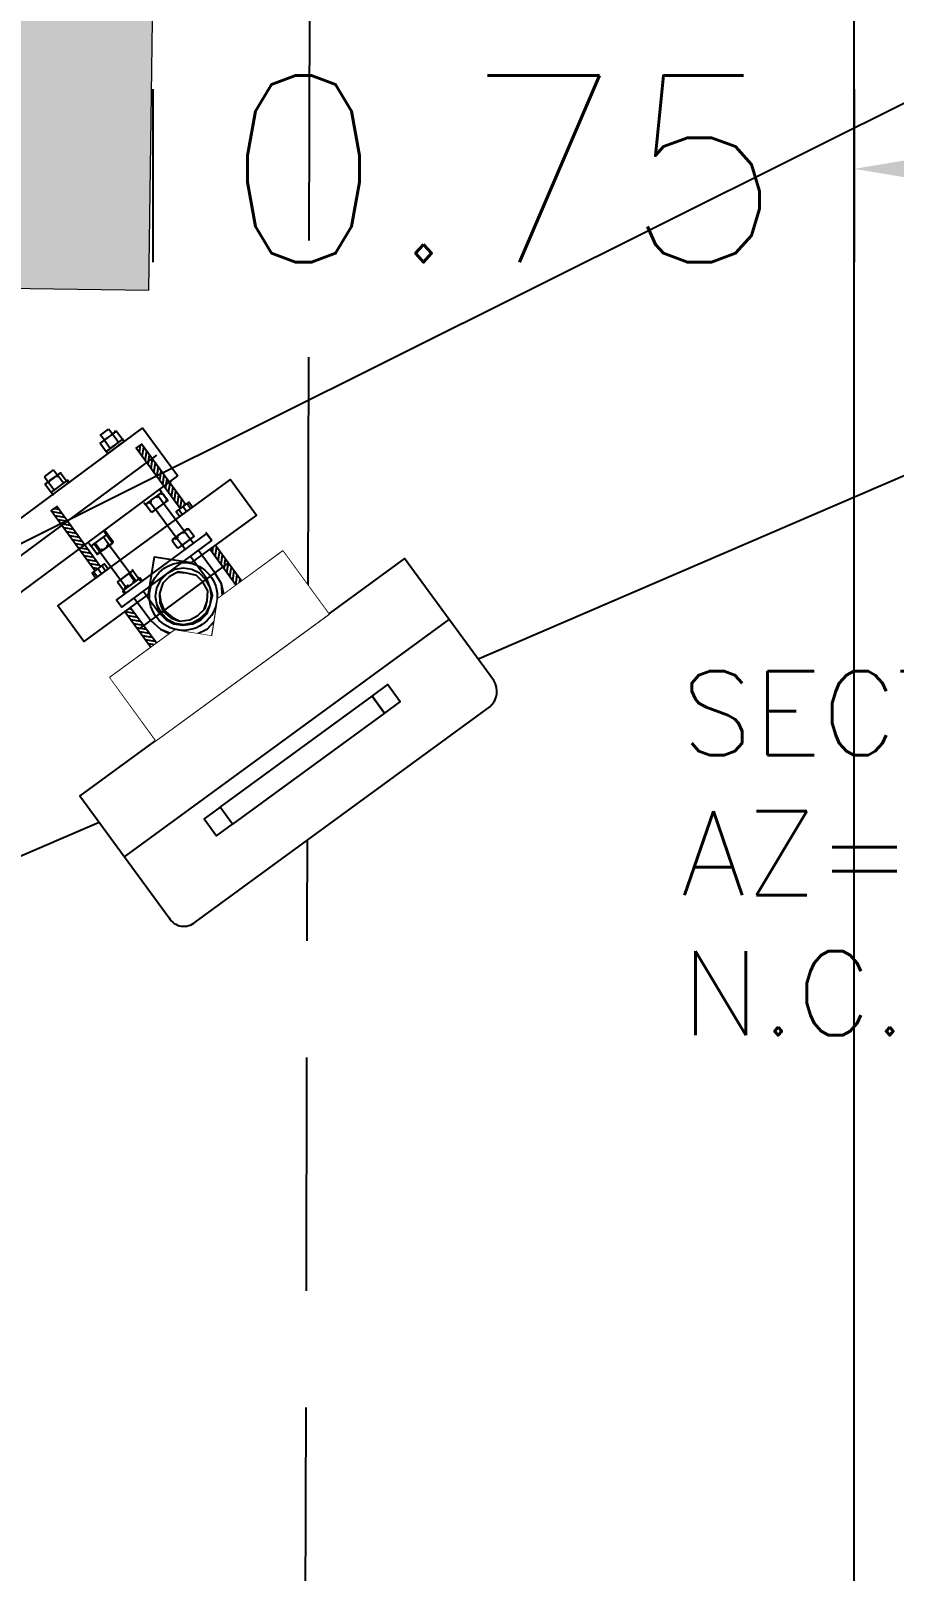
# Model space of a CAD drawing. Header units: millimetres. Extents: x 0 to 257, y -23 to 320.
# Drawn here: x 72.105 to 73.03, y -12.719 to -11.069 of the extents above; entities that cross this region are included whole.
import ezdxf
from ezdxf import colors
from ezdxf.entities.mleader import LeaderData, LeaderLine
from ezdxf.math import Vec2, Vec3

# ---------------------------------------------------------------- set-up
doc = ezdxf.new("R2010")
doc.units = ezdxf.units.MM
doc.header["$LTSCALE"] = 0.1
doc.set_wipeout_variables(frame=1)
doc.header["$PDMODE"] = 2
doc.linetypes.add('DASHED2', pattern=[0.375, 0.25, -0.125])
doc.layers.get('Defpoints').update_dxf_attribs({"color": 6})
for name, color, linetype in [('8', 8, 'Continuous'), ('ASHURADOS', 7, 'Continuous'), ('FIBRA OPTICA AT&T', 5, 'Continuous'), ('titulos', 170, 'Continuous')]:
    doc.layers.add(name, color=color, linetype=linetype)
doc.styles.add('Romans', font='romans.shx', dxfattribs={"width": 0.8})
doc.styles.add('TEXTOS', font='romans.shx')
doc.dimstyles.new('Cota m', dxfattribs={"dimtxt": 0.2, "dimasz": 0.2, "dimexe": 0.1, "dimexo": 0.1, "dimgap": 0.1, "dimtad": 0, "dimzin": 0, "dimdsep": 46, "dimtxsty": 'TEXTOS', "dimcen": 0.2, "dimclrd": 256, "dimclre": 256, "dimclrt": 256, "dimazin": 0, "dimtfac": 1, "dimtix": 1, "dimtofl": 0, "dimtmove": 0, "dimatfit": 3, "dimfxl": 1, "dimtolj": 1, "dimtzin": 0, "dimlwd": -1, "dimlwe": -1, "dimarcsym": 0})
pattern_1 = [(135, (32.1043925, -60.0973595), (-0.00265165043, -0.00265165043), [])]
pattern_2 = [(45, (-32.1043925, -60.0973595), (0.00265165043, -0.00265165043), [])]

# ---------------------------------------------------------------- blocks, each defined once
blk = doc.blocks.new('TORREPLANTA')
at = {"layer": '8', "ltscale": 0.05}
h = blk.add_hatch(dxfattribs=at)
h.set_pattern_fill('AR-CONC', color=8, scale=0.00077)
h.paths.add_polyline_path([(28.1793, 102.8259), (28.3708, 102.6805), (28.3704, 102.6799), (28.3767, 102.6751), (28.0608, 102.7115), (28.0377, 102.7679)])
h.paths.add_polyline_path([(28.3509, 102.4627), (28.3424, 102.4591), (28.1903, 102.3952), (28.1511, 102.491)])
h.paths.add_polyline_path([(25.2673, 104.9069), (25.1918, 105.0944), (25.1992, 105.0888), (25.3757, 104.9548)], flags=17)
h.paths.add_polyline_path([(24.9933, 105.0027), (24.994, 105.0027), (24.995, 105.0106), (25.0765, 104.8224), (24.9641, 104.7726)], flags=17)
h.paths.add_polyline_path([(25.2266, 105.7636), (25.3462, 105.4934), (25.5502, 105.032), (25.4616, 104.9928), (25.2069, 105.1863), (25.2212, 105.2052), (25.1422, 105.3933), (24.9399, 105.4189), (24.8165, 105.2565), (24.8954, 105.0684), (24.919, 105.0654), (24.877, 104.734), (24.8186, 104.7084), (24.7175, 104.937), (24.495, 105.44)])
h.paths.add_polyline_path([(24.2477, 101.1594), (24.4231, 101.2359), (24.4344, 101.2408), (24.4047, 101.0064), (24.3862, 101.0087), (24.2632, 100.846), (24.3427, 100.6581), (24.5451, 100.6329), (24.6681, 100.7957), (24.6569, 100.8222), (24.864, 100.9092), (24.8676, 100.9008), (24.9936, 100.612), (24.2604, 100.2921), (24.0586, 100.7545), (23.9405, 101.0253)])
h.paths.add_polyline_path([(24.6737, 101.3453), (24.6951, 101.2963), (24.5013, 101.0458), (24.4977, 101.0462), (24.4979, 101.0481), (24.4923, 101.0488), (24.5215, 101.2788)])
h.paths.add_polyline_path([(24.7901, 101.0784), (24.8313, 100.984), (24.6719, 100.917)], flags=17)
at = {"layer": 'ASHURADOS', "ltscale": 0.1}
h = blk.add_hatch(dxfattribs=at)
h.set_pattern_fill('AR-CONC', color=8, scale=0.09)
h.paths.add_polyline_path([(29.1184, 102.616), (28.6219, 101.9887), (28.2103, 102.3144), (28.423, 102.4037), (28.4321, 102.3818), (28.6345, 102.3562), (28.7579, 102.5186), (28.6789, 102.7067), (28.4766, 102.7324), (28.4622, 102.7135), (28.283, 102.8496), (28.491, 103.1125), (28.7228, 102.9291)])
h.paths.add_polyline_path([(28.0145, 102.5104), (27.9946, 102.4852), (28.1403, 102.3699), (24.6681, 100.9118), (24.6664, 100.9095), (28.3445, 102.4541), (28.3455, 102.4517), (28.3664, 102.4605)])
h.paths.add_polyline_path([(28.3708, 102.6805), (28.3704, 102.6799), (28.3767, 102.6751), (28.1642, 102.6996), (28.2323, 102.7856)])
h.paths.add_polyline_path([(25.1861, 105.6157), (25.5817, 105.3026), (25.3835, 105.0522), (25.2069, 105.1863), (25.2212, 105.2052), (25.1422, 105.3933), (24.9399, 105.4189), (24.8165, 105.2565), (24.8954, 105.0684), (24.919, 105.0654), (24.8892, 104.8304), (24.4579, 105.1717), (24.9543, 105.7991)])
h.paths.add_polyline_path([(24.5451, 100.6329), (24.6681, 100.7957), (24.6569, 100.8222), (24.9577, 100.9486), (25.0285, 100.8926), (24.532, 100.2653), (23.9047, 100.7617), (24.4012, 101.389), (24.4484, 101.3516), (24.4047, 101.0064), (24.3862, 101.0087), (24.2632, 100.846), (24.3427, 100.6581)])
h.paths.add_polyline_path([(24.8847, 101.0064), (24.6719, 100.917), (24.7915, 101.0802)], flags=17)
h.paths.add_polyline_path([(24.628, 101.2095), (24.4969, 101.0402), (24.4979, 101.0481), (24.4923, 101.0488), (24.5232, 101.2925)], flags=17)
h.paths.add_polyline_path([(25.2677, 104.9059), (25.1918, 105.0944), (25.1992, 105.0888), (25.3324, 104.9877)], flags=17)
h.paths.add_polyline_path([(25.1208, 104.7203), (25.0852, 104.6753), (24.964, 104.7712), (24.9933, 105.0027), (24.994, 105.0027), (24.995, 105.0106)])
at = {"layer": '8', "lineweight": 0}
blk.add_lwpolyline([(24.7175, 104.937), (24.495, 105.44), (25.2266, 105.7636), (25.3462, 105.4934)], dxfattribs=at)
blk = doc.blocks.new('Antena RF')
at = {"layer": '8', "ltscale": 0.05}
h = blk.add_hatch(dxfattribs=at)
h.set_pattern_fill('ANSI31', color=256, scale=0.03, angle=90, style=0)
h.set_pattern_definition(pattern_1)
h.paths.add_polyline_path([(-0.0602, 0.0779), (-0.0528, 0.0779), (-0.0528, 0.1578), (-0.0602, 0.1578)])
h = blk.add_hatch(dxfattribs=at)
h.set_pattern_fill('ANSI31', color=256, scale=0.03, angle=90, style=0)
h.set_pattern_definition(pattern_2)
h.paths.add_polyline_path([(0.0602, 0.0779), (0.0528, 0.0779), (0.0528, 0.1578), (0.0602, 0.1578)])
h = blk.add_hatch(dxfattribs=at)
h.set_pattern_fill('ANSI31', color=256, scale=0.03, angle=90, style=0)
h.set_pattern_definition(pattern_1)
h.paths.add_polyline_path([(-0.0528, 0.024), (-0.0602, 0.024), (-0.0602, -0.024), (-0.0528, -0.024)])
h = blk.add_hatch(dxfattribs=at)
h.set_pattern_fill('ANSI31', color=256, scale=0.03, angle=90, style=0)
h.set_pattern_definition(pattern_2)
h.paths.add_polyline_path([(0.0528, 0.024), (0.0602, 0.024), (0.0602, -0.024), (0.0528, -0.024)])
for points in [[(-0.0528, 0.0779), (-0.0528, 0.1578), (-0.0602, 0.1578), (-0.0602, 0.0779)], [(0.0528, 0.0779), (0.0528, 0.1578), (0.0602, 0.1578), (0.0602, 0.0779)], [(-0.0602, 0.024), (-0.0602, -0.024), (-0.0528, -0.024), (-0.0528, 0.024)], [(0.0602, 0.024), (0.0602, -0.024), (0.0528, -0.024), (0.0528, 0.024)]]:
    blk.add_lwpolyline(points)
for p, q in [((-0.062, 0.0779), (-0.062, 0.0713)), ((-0.0565, 0.0713), (-0.0565, 0.0779)), ((-0.0565, 0.0713), (-0.0565, 0.0779)), ((-0.051, 0.0779), (-0.051, 0.0713)), ((0.051, 0.0779), (0.051, 0.0713)), ((0.0565, 0.0713), (0.0565, 0.0779)), ((0.0565, 0.0713), (0.0565, 0.0779)), ((0.062, 0.0779), (0.062, 0.0713))]:
    blk.add_line(p, q, dxfattribs=at)
for points in [[(-0.0286, 0.024), (-0.1147, 0.024), (-0.1147, 0.0713), (0.1147, 0.0713), (0.1147, 0.024), (0.0286, 0.024)], [(-0.0286, 0.024), (0, 0.0526), (0.0286, 0.024)], [(-0.0286, -0.024), (0, -0.0526), (0.0286, -0.024)]]:
    blk.add_lwpolyline(points, dxfattribs=at)
for points in [[(-0.0643, 0.0713), (-0.0643, 0.0779), (-0.0476, 0.0779), (-0.0476, 0.0713)], [(0.0643, 0.0713), (0.0643, 0.0779), (0.0476, 0.0779), (0.0476, 0.0713)]]:
    blk.add_lwpolyline(points, close=True, dxfattribs=at)
blk.add_circle((0, 0), 0.0364, dxfattribs=at)
at = {"ltscale": 450}
blk.add_wipeout([(-0.2155, -0.1072), (0.2155, -0.1072), (0.2155, -0.2692), (0.2124, -0.279), (0.205, -0.2863), (0.1955, -0.2892), (-0.1955, -0.2892), (-0.2063, -0.2869), (-0.2136, -0.2793), (-0.2155, -0.2691)], dxfattribs=at)
blk.add_line((-0.2155, -0.1882), (0.2155, -0.1882), dxfattribs=at)
blk.add_lwpolyline([(-0.1955, -0.2892), (0.1955, -0.2892, 0.379386), (0.2155, -0.2692), (0.2155, -0.1072), (-0.2155, -0.1072), (-0.2155, -0.2691, 0.470848)], format="xyb", close=True, dxfattribs=at)
for points in [[(-0.1015, -0.2057), (-0.1225, -0.2057), (-0.1225, -0.2282), (-0.1015, -0.2282)], [(-0.1015, -0.2057), (0.1004, -0.2057), (0.1004, -0.2282), (-0.1015, -0.2282)], [(0.1004, -0.2057), (0.1214, -0.2057), (0.1214, -0.2282), (0.1004, -0.2282)]]:
    blk.add_lwpolyline(points, close=True, dxfattribs=at)
at = {"layer": '8', "ltscale": 0.05}
blk.add_lwpolyline([(0.0286, -0.024), (0.1147, -0.024), (0.1147, -0.1072), (-0.1147, -0.1072), (-0.1147, -0.024), (-0.0286, -0.024)], dxfattribs=at)
blk.add_wipeout([(-0.1147, -0.1072), (-0.1147, -0.024), (-0.0286, -0.024), (0, -0.0526), (0.0286, -0.024), (0.1147, -0.024), (0.1147, -0.1072)])
blk = doc.blocks.new('A$C462F3C73')
at = {"linetype": 'Continuous'}
for points in [[(34.08, -56.5), (34.08, -56.92)], [(34.08, -56.5), (34.83, -56.5)], [(34.83, -56.5), (34.83, -56.5)], [(34.83, -56.5), (34.83, -56.92)], [(34.83, -56.5), (34.83, -56.92)], [(38.67, -56.92), (38.67, -56.5), (39.33, -56.5)], [(38.67, -56.92), (38.67, -56.5)], [(38.67, -56.5), (39.33, -56.5)], [(39.33, -56.92), (39.33, -56.5)], [(39.33, -56.5), (39.33, -56.5)], [(39.33, -56.92), (39.33, -56.5)], [(39.33, -56.92), (39.33, -56.5)], [(39.33, -56.92), (39.33, -56.5)], [(33.83, -57), (33.83, -56.92), (34.08, -56.92), (34.08, -57)], [(33.83, -56.92), (33.83, -57)], [(35.08, -56.92), (33.83, -56.92)], [(34.08, -57), (34.08, -57.58), (33.83, -57.58), (33.83, -57.58)], [(33.83, -57), (33.83, -57.58)], [(33.83, -57.58), (33.83, -57.83)], [(35.08, -57.83), (35.08, -57.58), (33.83, -57.58)], [(34.08, -57), (34.25, -56.92), (34.67, -56.92), (34.83, -57)], [(34.83, -57.58), (34.67, -57.58), (34.25, -57.58), (34.08, -57.58)], [(35.08, -57), (35.08, -57.58), (34.83, -57.58), (34.83, -56.92), (35.08, -56.92), (35.08, -57)], [(35.08, -56.92), (35.08, -57)], [(35.08, -56.92), (35.08, -56.92), (35.08, -57), (35.08, -56.92)], [(35.08, -56.92), (35.08, -56.92)], [(35.08, -57), (35.08, -57.58), (35.08, -57.58)], [(35.08, -57.58), (35.08, -57.58)], [(35.08, -57.58), (35.08, -57.58)], [(35.17, -57.83), (35.17, -57.58), (35.08, -57.58)], [(38.67, -56.92), (38.67, -57.58), (38.58, -57.58), (38.5, -57.58), (38.5, -57.58), (38.42, -57.58), (38.33, -57.58)], [(38.33, -56.92), (38.42, -56.92), (38.58, -56.92), (38.67, -56.92)], [(38.33, -56.92), (38.33, -57.58)], [(38.42, -56.92), (38.33, -56.92)], [(38.42, -56.92), (38.33, -56.92)], [(38.67, -56.92), (38.67, -57.58), (38.58, -57.58), (38.5, -57.58), (38.5, -57.58), (38.42, -57.58), (38.33, -57.58)], [(38.33, -56.92), (38.33, -56.92), (38.42, -56.92), (38.58, -56.92), (38.58, -56.92), (38.67, -56.92)], [(38.33, -56.92), (38.33, -57.58)], [(38.42, -57.58), (38.33, -57.58)], [(38.33, -57.58), (38.33, -57.75)], [(39.67, -57.75), (39.67, -57.58), (38.33, -57.58)], [(38.42, -57.58), (38.33, -57.58)], [(38.33, -57.58), (38.33, -57.75)], [(39.67, -57.75), (39.67, -57.58), (38.33, -57.58)], [(39.58, -56.92), (38.42, -56.92)], [(39.58, -56.92), (38.42, -56.92)], [(38.67, -56.92), (38.75, -56.92), (38.83, -56.92), (39.17, -56.92), (39.25, -56.92), (39.33, -56.92)], [(38.67, -56.92), (38.75, -56.92), (38.83, -56.92), (39.17, -56.92), (39.25, -56.92), (39.33, -56.92)], [(39.33, -57.58), (39.17, -57.58), (39.08, -57.58), (38.92, -57.58), (38.83, -57.58), (38.67, -57.58)], [(39.33, -57.58), (39.17, -57.58), (39.08, -57.58), (38.92, -57.58), (38.83, -57.58), (38.67, -57.58)], [(39.67, -56.92), (39.67, -57.58), (39.58, -57.58), (39.58, -57.58), (39.5, -57.58), (39.42, -57.58), (39.33, -57.58), (39.33, -56.92), (39.42, -56.92), (39.58, -56.92), (39.58, -56.92), (39.67, -56.92)], [(39.33, -57.58), (39.33, -56.92), (39.33, -56.92), (39.42, -56.92), (39.58, -56.92), (39.58, -56.92), (39.67, -56.92)], [(39.67, -56.92), (39.67, -57.58), (39.58, -57.58), (39.58, -57.58), (39.42, -57.58), (39.42, -57.58), (39.33, -57.58)], [(39.58, -56.92), (39.58, -56.83)], [(39.67, -56.92), (39.67, -57.58), (39.58, -57.58)], [(39.58, -56.92), (39.67, -56.92), (39.58, -56.92)], [(39.58, -56.92), (39.67, -56.92)], [(39.58, -56.92), (39.67, -56.92)], [(39.67, -56.92), (39.67, -57.58), (39.58, -57.58)], [(39.58, -56.92), (39.67, -56.92), (39.58, -56.92)], [(39.58, -56.92), (39.58, -56.92)], [(39.58, -57.58), (39.67, -57.58)], [(39.58, -57.58), (39.67, -57.58)], [(39.58, -57.58), (39.67, -57.58)], [(39.58, -57.58), (39.67, -57.58)], [(39.67, -57.75), (39.67, -57.58)], [(39.67, -57.75), (39.67, -57.58)], [(41.17, -57.75), (22.92, -57.75)], [(38.33, -57.75), (39.67, -57.75)], [(38.33, -57.75), (39.67, -57.75)], [(38.67, -57.83), (38.67, -57.75)], [(38.67, -57.83), (38.67, -57.75)], [(39.33, -57.83), (39.33, -57.75)], [(39.33, -57.83), (39.33, -57.75)], [(39.33, -57.83), (39.33, -57.75)], [(39.33, -57.83), (39.33, -57.75)], [(39.67, -57.75), (39.67, -57.75)], [(41.17, -57.75), (41.17, -61.67)], [(40.83, -59.75), (-41.92, -59.67)], [(22.92, -61.67), (41.17, -61.67)], [(40.58, -61.75), (40.58, -61.67)], [(33.83, -61.75), (33.83, -62), (35.17, -62)], [(33.83, -61.75), (33.83, -62), (35.08, -62)], [(33.83, -62.58), (33.83, -62), (34.17, -62), (34.17, -62.58), (34.08, -62.58), (34, -62.67), (33.92, -62.67), (33.83, -62.58), (33.83, -62.58)], [(33.92, -62), (33.83, -62)], [(33.83, -62.58), (33.83, -62), (34.08, -62), (34.08, -62.58), (34, -62.67), (33.83, -62.67), (33.83, -62.58), (33.83, -62.58)], [(33.83, -62), (33.83, -62)], [(33.92, -62.67), (33.83, -62.58)], [(33.83, -62.67), (33.83, -62.58)], [(33.83, -62.67), (35.08, -62.67)], [(33.92, -62.67), (35.08, -62.67)], [(34.08, -62), (34.83, -62)], [(34.83, -62.58), (34.67, -62.58), (34.67, -62.67), (34.25, -62.67), (34.25, -62.58), (34.08, -62.58)], [(34.08, -62.67), (34.08, -64.92)], [(34.08, -62.67), (34.08, -64.92)], [(34.17, -62), (34.83, -62)], [(34.83, -62.58), (34.67, -62.58), (34.67, -62.67), (34.33, -62.67), (34.25, -62.58), (34.17, -62.58)], [(34.83, -62.58), (34.83, -62), (35.08, -62)], [(34.83, -62.58), (34.83, -62), (35.08, -62)], [(35.08, -62.58), (35.08, -62.67), (34.83, -62.67), (34.83, -62.58), (34.83, -62.58)], [(35.08, -62.58), (35.08, -62.67), (34.83, -62.67), (34.83, -62.58)], [(34.83, -62.67), (34.83, -64.92)], [(34.83, -62.67), (34.83, -64.92)], [(34.83, -62.67), (34.83, -64.92)], [(34.83, -62.67), (34.83, -64.92)], [(35.17, -61.75), (35.17, -62), (35.08, -62)], [(35.08, -62), (35.08, -61.75)], [(35.08, -62), (35.17, -62)], [(35.17, -62), (35.17, -62.58), (35.08, -62.67)], [(35.08, -62), (35.17, -62)], [(35.08, -62.58), (35.08, -62)], [(35.08, -62), (35.08, -62)], [(35.08, -62), (35.08, -62)], [(35.08, -62), (35.08, -62.58), (35.08, -62.67)], [(35.08, -62), (35.08, -62)], [(35.08, -62.58), (35.08, -62)], [(35.08, -62), (35.08, -62)], [(35.17, -62.58), (35.08, -62.58), (35.08, -62.67)], [(35.08, -62.67), (35.08, -62.58)], [(35.08, -62.67), (35.08, -62.58)], [(35.08, -62.58), (35.08, -62.67)], [(35.08, -62.67), (35.08, -62.58)], [(35.08, -62.67), (35.08, -62.58)], [(35.17, -61.75), (35.17, -62)], [(35.17, -62), (35.17, -61.75)], [(38.33, -61.75), (38.33, -61.92), (39.67, -61.92)], [(38.33, -61.75), (38.33, -61.92), (39.67, -61.92)], [(38.33, -62.58), (38.33, -62), (38.42, -61.92), (38.58, -61.92), (38.67, -62), (38.67, -62.58), (38.33, -62.58)], [(38.42, -61.92), (38.33, -62)], [(38.33, -62.58), (38.33, -62), (38.33, -62), (38.42, -61.92), (38.58, -61.92), (38.58, -62), (38.67, -62), (38.67, -62.58), (38.33, -62.58)], [(38.42, -61.92), (38.33, -62)], [(38.42, -62.58), (38.33, -62.58)], [(38.42, -62.58), (38.33, -62.58)], [(38.42, -62.58), (39.58, -62.58)], [(38.42, -62.58), (39.58, -62.58)], [(38.67, -62), (38.75, -62), (38.83, -61.92), (39.17, -61.92), (39.25, -62), (39.33, -62)], [(38.67, -62), (38.75, -62), (38.83, -61.92), (39.17, -61.92), (39.25, -62), (39.33, -62)], [(39.33, -62.58), (38.67, -62.58)], [(38.67, -64.83), (38.67, -62.58)], [(38.67, -64.83), (38.67, -62.58)], [(39.33, -62.58), (38.67, -62.58)], [(39.33, -62.58), (39.33, -62), (39.42, -61.92), (39.58, -61.92), (39.58, -62), (39.67, -62)], [(39.33, -62.58), (39.33, -62), (39.33, -62), (39.42, -61.92), (39.58, -61.92), (39.58, -62), (39.67, -62)], [(39.33, -64.83), (39.33, -62.58)], [(39.67, -62.58), (39.33, -62.58)], [(39.33, -64.83), (39.33, -62.58)], [(39.33, -64.83), (39.33, -62.58)], [(39.33, -64.83), (39.33, -62.58)], [(39.67, -62.58), (39.33, -62.58)], [(39.58, -61.92), (39.67, -62)], [(39.58, -61.92), (39.67, -62)], [(39.58, -61.92), (39.67, -62)], [(39.58, -61.92), (39.67, -62)], [(39.58, -61.92), (39.67, -62)], [(39.58, -61.92), (39.67, -62)], [(39.67, -62), (39.67, -62.58), (39.58, -62.58)], [(39.67, -62), (39.67, -62.58), (39.58, -62.58)], [(39.58, -62.58), (39.58, -62.5)], [(39.67, -62.58), (39.58, -62.58)], [(39.58, -62.58), (39.67, -62.58)], [(39.67, -62.58), (39.58, -62.58)], [(39.58, -62.58), (39.58, -62.58)], [(39.58, -62.58), (39.67, -62.58)], [(39.67, -61.75), (39.67, -61.92)], [(39.67, -61.92), (39.67, -61.75)], [(39.67, -61.75), (39.67, -61.92)], [(39.67, -62.58), (39.67, -62)], [(39.67, -62.58), (39.67, -62)], [(33.75, -65.58), (33.75, -65.83)], [(35.08, -65.83), (35.08, -65.58), (33.75, -65.58)], [(34.08, -64.92), (34.08, -65.5), (34, -65.58), (33.83, -65.58), (33.83, -65.5), (33.83, -65.5)], [(33.83, -64.92), (34.08, -64.92)], [(33.83, -64.92), (33.83, -65.5)], [(33.83, -64.92), (33.83, -64.92)], [(35.08, -64.92), (33.83, -64.92)], [(34.08, -64.92), (34.08, -65.5), (34, -65.5), (34, -65.58), (33.83, -65.58), (33.83, -65.5)], [(33.83, -64.92), (34.08, -64.92)], [(33.83, -64.92), (33.83, -65.5)], [(33.83, -64.92), (33.83, -64.92)], [(35.08, -64.92), (33.83, -64.92)], [(33.83, -65.58), (33.83, -65.5)], [(33.83, -65.58), (33.83, -65.5)], [(33.83, -65.58), (33.83, -65.83)], [(35.08, -65.83), (35.08, -65.58), (33.83, -65.58)], [(34.08, -64.92), (34.83, -64.92)], [(34.08, -64.92), (34.75, -64.92)], [(34.83, -65.5), (34.67, -65.5), (34.67, -65.58), (34.25, -65.58), (34.25, -65.5), (34.08, -65.5)], [(34.75, -65.5), (34.67, -65.5), (34.67, -65.58), (34.25, -65.58), (34.25, -65.5), (34.08, -65.5)], [(35.08, -64.92), (35.08, -65.5), (35.08, -65.5), (35.08, -65.58), (34.83, -65.58), (34.83, -65.5), (34.75, -65.5), (34.75, -64.92), (35.08, -64.92)], [(35.08, -64.92), (35.08, -65.5), (35.08, -65.58), (34.83, -65.58), (34.83, -65.5), (34.83, -64.92), (35.08, -64.92)], [(35.08, -64.92), (35.08, -64.83)], [(35.08, -64.92), (35.08, -64.83)], [(35.08, -64.92), (35.08, -65.5), (35.08, -65.58)], [(35.08, -64.92), (35.08, -64.92), (35.08, -64.92)], [(35.08, -64.92), (35.08, -64.92)], [(35.08, -64.92), (35.08, -65.5), (35.08, -65.58)], [(35.08, -64.92), (35.08, -64.92), (35.08, -64.92)], [(35.08, -64.92), (35.08, -64.92)], [(35.08, -65.58), (35.08, -65.5)], [(35.08, -65.58), (35.08, -65.5)], [(35.08, -65.58), (35.08, -65.5)], [(35.08, -65.58), (35.08, -65.5)], [(35.17, -65.83), (35.17, -65.58), (35.08, -65.58)], [(35.08, -65.83), (35.08, -65.58)], [(38.33, -64.92), (38.33, -64.92), (38.42, -64.83), (38.58, -64.83), (38.58, -64.92), (38.67, -64.92)], [(38.42, -64.83), (38.33, -64.92)], [(38.33, -64.92), (38.33, -64.92), (38.42, -64.83), (38.5, -64.83), (38.58, -64.92), (38.67, -64.92)], [(38.42, -64.83), (38.33, -64.92)], [(38.67, -64.92), (38.67, -65.5), (38.33, -65.5)], [(38.33, -64.92), (38.33, -65.5)], [(38.67, -64.92), (38.67, -65.5), (38.33, -65.5)], [(38.33, -64.92), (38.33, -65.5)], [(38.42, -65.5), (38.33, -65.5)], [(38.42, -65.5), (38.33, -65.5)], [(39.58, -64.83), (38.42, -64.83)], [(39.58, -64.83), (38.42, -64.83)], [(39.58, -65.5), (38.42, -65.5)], [(39.58, -65.5), (38.42, -65.5)], [(38.67, -64.92), (38.75, -64.92), (38.83, -64.83), (39.17, -64.83), (39.25, -64.92), (39.33, -64.92)], [(38.67, -64.92), (38.75, -64.92), (38.83, -64.83), (39.17, -64.83), (39.25, -64.92), (39.33, -64.92)], [(39.33, -65.5), (38.67, -65.5)], [(38.67, -65.83), (38.67, -65.5)], [(38.67, -65.83), (38.67, -65.5)], [(39.33, -65.5), (38.67, -65.5)], [(39.67, -64.92), (39.67, -65.5), (39.33, -65.5), (39.33, -64.92), (39.33, -64.92), (39.42, -64.83), (39.58, -64.83), (39.58, -64.92), (39.67, -64.92)], [(39.67, -64.92), (39.67, -65.5), (39.33, -65.5), (39.33, -64.92), (39.33, -64.92), (39.42, -64.83), (39.58, -64.83), (39.58, -64.92), (39.67, -64.92)], [(39.33, -65.83), (39.33, -65.5)], [(39.33, -65.83), (39.33, -65.5)], [(39.33, -65.83), (39.33, -65.5)], [(39.33, -65.83), (39.33, -65.5)], [(39.58, -64.83), (39.67, -64.92), (39.58, -64.83)], [(39.58, -64.83), (39.58, -64.83)], [(39.58, -64.83), (39.67, -64.92)], [(39.58, -64.83), (39.58, -64.92), (39.67, -64.92), (39.58, -64.83)], [(39.58, -64.83), (39.58, -64.83)], [(39.58, -64.83), (39.67, -64.92)], [(39.67, -64.92), (39.67, -65.5), (39.58, -65.5)], [(39.67, -64.92), (39.67, -65.5), (39.58, -65.5)], [(39.58, -65.5), (39.67, -65.5)], [(39.58, -65.5), (39.58, -65.5)], [(39.58, -65.5), (39.67, -65.5)], [(39.58, -65.5), (39.67, -65.5)], [(39.58, -65.5), (39.58, -65.5)], [(39.58, -65.5), (39.67, -65.5)], [(40.42, -65.83), (40.42, -65.75)], [(40.42, -66.42), (40.42, -65.83), (33.08, -65.83), (33.08, -66.42), (40.42, -66.42)], [(40.42, -66.42), (40.42, -65.83), (33.08, -65.83), (33.08, -66.42), (40.42, -66.42)], [(34.08, -66.42), (34.08, -67)], [(34.08, -66.42), (34.08, -67)], [(34.83, -66.42), (34.83, -67)], [(34.83, -66.42), (34.83, -67)], [(34.83, -66.42), (34.83, -67)], [(38.58, -68.25), (38.5, -67.67), (38.25, -67.17), (37.83, -66.75), (37.33, -66.5), (36.75, -66.42), (36.17, -66.5), (35.67, -66.75), (35.25, -67.17), (35, -67.67), (34.83, -68.25), (35, -68.83), (35.25, -69.33), (35.67, -69.75), (36.17, -70), (36.75, -70.08), (37.33, -70), (37.83, -69.75), (38.25, -69.33), (38.5, -68.83), (38.58, -68.25)], [(34.83, -66.42), (34.83, -67)], [(38.58, -68.25), (38.5, -67.67), (38.25, -67.17), (37.83, -66.75), (37.33, -66.5), (36.75, -66.42), (36.17, -66.5), (35.67, -66.75), (35.25, -67.17), (35, -67.67), (34.92, -68.25), (35, -68.83), (35.25, -69.33), (35.67, -69.75), (36.17, -70), (36.75, -70.08), (37.33, -70), (37.83, -69.75), (38.25, -69.33), (38.5, -68.83), (38.58, -68.25)], [(38.33, -68.25), (38.25, -67.67), (37.83, -67.17), (37.33, -66.75), (36.75, -66.67), (36.17, -66.75), (35.58, -67.17), (35.25, -67.67), (35.08, -68.25), (35.25, -68.92), (35.58, -69.42), (36.17, -69.75), (36.75, -69.83), (37.33, -69.75), (37.83, -69.42), (38.25, -68.92), (38.33, -68.25)], [(38.33, -68.25), (38.25, -67.67), (37.83, -67.17), (37.42, -66.75), (36.75, -66.67), (36.17, -66.75), (35.58, -67.17), (35.33, -67.67), (35.17, -68.25), (35.33, -68.92), (35.58, -69.42), (36.17, -69.75), (36.75, -69.83), (37.42, -69.75), (37.83, -69.42), (38.25, -68.92), (38.33, -68.25)], [(38.67, -66.92), (38.67, -66.42)], [(38.67, -66.92), (38.67, -66.42)], [(39.33, -66.92), (39.33, -66.42)], [(39.33, -66.92), (39.33, -66.42)], [(39.33, -66.92), (39.33, -66.42)], [(39.33, -66.92), (39.33, -66.42)], [(40.42, -65.83), (40.42, -66.42)], [(40.42, -66.42), (40.42, -65.83)], [(34.08, -67), (34.08, -68.25)], [(34.08, -67), (34.08, -68.25)], [(34.83, -67), (34.83, -68.25)], [(34.83, -67), (34.83, -68.25)], [(34.83, -67), (34.83, -68.25)], [(34.83, -67), (34.83, -68.25)], [(38.67, -68.25), (38.67, -66.92)], [(38.67, -68.25), (38.67, -66.92)], [(39.33, -68.25), (39.33, -66.92)], [(39.33, -68.25), (39.33, -66.92)], [(39.33, -68.25), (39.33, -66.92)], [(39.33, -68.25), (39.33, -66.92)], [(33.17, -68.25), (40.42, -68.25)], [(34.08, -68.25), (34.25, -69.08), (34.67, -69.75), (35.17, -70.42), (35.92, -70.75), (36.75, -70.92), (37.58, -70.75), (38.33, -70.42), (38.92, -69.75), (39.25, -69.08), (39.33, -68.25)], [(34.08, -68.25), (34.25, -69.08), (34.58, -69.75), (35.17, -70.42), (35.92, -70.75), (36.75, -70.92), (37.5, -70.75), (38.33, -70.42), (38.83, -69.75), (39.25, -69.08), (39.33, -68.25)], [(34.83, -68.25), (34.92, -68.83), (35.25, -69.33), (35.67, -69.75), (36.17, -70.08), (36.75, -70.17)], [(34.83, -68.25), (34.92, -68.83), (35.17, -69.33), (35.58, -69.75), (36.17, -70.08), (36.75, -70.17), (37.33, -70.08), (37.83, -69.75), (38.33, -69.33), (38.5, -68.83), (38.67, -68.25)], [(34.83, -68.25), (34.92, -68.83), (35.17, -69.33), (35.58, -69.75), (36.17, -70.08), (36.75, -70.17), (37.33, -70.08), (37.83, -69.75), (38.33, -69.33), (38.5, -68.83), (38.67, -68.25)], [(34.83, -68.25), (34.92, -68.83), (35.17, -69.33), (35.58, -69.75), (36.17, -70.08), (36.75, -70.17)], [(36.75, -70.92), (37.58, -70.75), (38.33, -70.42), (38.92, -69.83), (39.25, -69.08), (39.33, -68.25)]]:
    blk.add_lwpolyline(points, dxfattribs=at)
at = {"extrusion": (8.92565e-05, -0.000155498, 1), "xscale": 61.31944444444299, "yscale": 61.31944444444299, "zscale": 61.31944444444299, "rotation": 359.6375348272501}
blk.add_blockref('Antena RF', (36.74, -68.25, 0.01), dxfattribs=at)
blk = doc.blocks.new('*D172')
at = {"ltscale": 0.1, "transparency": 16777216}
for p, q in [((72.2358, -11.1318), (72.2358, -11.3172)), ((72.9875, -11.1318), (72.9875, -11.3172)), ((72.0358, -11.2172), (71.8358, -11.2172)), ((73.1875, -11.2172), (73.3875, -11.2172))]:
    blk.add_line(p, q, dxfattribs=at)
for points in [[(72.0358, -11.1838), (72.0358, -11.2505), (72.2358, -11.2172)], [(73.1875, -11.1838), (73.1875, -11.2505), (72.9875, -11.2172)]]:
    blk.add_solid(points, dxfattribs=at)
at = {"layer": 'Defpoints', "color": 0, "ltscale": 0.1, "transparency": 16777216}
for p in [(72.2358, -11.0318), (72.9875, -11.0318), (72.9875, -11.2172)]:
    blk.add_point(p, dxfattribs=at)
at = {"ltscale": 0.1, "transparency": 16777216, "insert": (72.6116, -11.2172), "char_height": 0.2, "attachment_point": 5, "style": 'TEXTOS'}
blk.add_mtext('\\A1;0.75', dxfattribs=at)

msp = doc.modelspace()

# ---------------------------------------------------------------- linework, layer by layer
at = {"layer": '8', "linetype": 'DASHED2', "ltscale": 10}
msp.add_lwpolyline([(67.3974, -13.544), (72.3974, -13.544), (72.4104, -8.544), (67.3974, -8.544)], close=True, dxfattribs=at)

# ---------------------------------------------------------------- block references
at = {"layer": '8', "lineweight": 40, "xscale": -0.7880434782616024, "yscale": 0.7880434782616014, "zscale": 0.7880434782616016, "rotation": 293.0751467497207}
msp.add_blockref('TORREPLANTA', (3.3538, -61.6724), dxfattribs=at)

# ---------------------------------------------------------------- next in the draw order: leaders
at = {"layer": '8', "ltscale": 0.1}
ml = msp.add_multileader_mtext('Standard', dxfattribs=at)
ml.set_content('\\A1;CONTROLADOR DE LUCES DE ATC', color=256, style='TEXTOS')
ml.set_leader_properties()
ml.build(insert=Vec2(0, 0))
ml.multileader.update_dxf_attribs({"dogleg_length": 0.2, "arrow_head_size": 0.1})
ctx = ml.context
ctx.base_point, ctx.char_height, ctx.arrow_head_size, ctx.landing_gap_size, ctx.plane_origin = Vec3(75.6486, -10.4982), 0.1, 0.1, 0.05, Vec3(73.6374, -13.1122)
notes = []
notes.append((ctx, [(0, (1, 1, 0), (75.4752, -10.4982), (1, 0), 0.1734, [(0, [(70.2965, -12.7268)], 0, [])])]))
ctx.mtext.insert, ctx.mtext.width, ctx.mtext.line_spacing_factor, ctx.mtext.flow_direction = Vec3(75.6986, -10.4482), 1.343857, 0.9, 5
ctx.mtext.has_bg_fill, ctx.mtext.bg_color, ctx.mtext.bg_scale_factor, ctx.mtext.bg_transparency, ctx.mtext.use_window_bg_color = 1, -1073741824, 1.5, 0, 1
for ctx, leaders in notes:
    for number, flags, end, landing, length, lines in leaders:
        leader = LeaderData()
        leader.index, (leader.has_last_leader_line, leader.has_dogleg_vector, leader.attachment_direction) = number, flags
        leader.last_leader_point, leader.dogleg_vector, leader.dogleg_length = Vec3(end), Vec3(landing), length
        for number, points, colour, breaks in lines:
            line = LeaderLine()
            line.index, line.vertices, line.color, line.breaks = number, Vec3.list(points), colors.encode_raw_color(colour), breaks
            leader.lines.append(line)
        ctx.leaders.append(leader)

# ---------------------------------------------------------------- next in the draw order: block references
at = {"layer": 'FIBRA OPTICA AT&T', "extrusion": (-0.000164256, 7.18779e-05, 1), "xscale": 0.01630804077010241, "yscale": 0.01630804077010241, "zscale": 0.01630804077010241, "rotation": 36.50997468733568}
msp.add_blockref('A$C462F3C73', (71.1246, -11.137, -0.0125), dxfattribs=at)

# ---------------------------------------------------------------- next in the draw order: texts
at = {"layer": 'titulos', "extrusion": (-6.47e-08, -5.84207e-08, 1), "insert": (72.8019, -12.1452, 0), "char_height": 0.09, "attachment_point": 7, "text_direction": (1, 0, 0), "style": 'TEXTOS'}
msp.add_mtext('SECTOR BETA\\PAZ= 150°\\PN.C.R.A.+30.00m.', dxfattribs=at)

# ---------------------------------------------------------------- next in the draw order: leaders
at = {"layer": '8'}
ml = msp.add_multileader_mtext('Standard', dxfattribs=at)
ml.set_content('\\A1;Altura de Torre 36.00 mts.', color=256, style='TEXTOS')
ml.set_leader_properties()
ml.build(insert=Vec2(0, 0))
ml.multileader.update_dxf_attribs({"dogleg_length": 0.2, "arrow_head_size": 0.1})
ctx = ml.context
ctx.base_point, ctx.char_height, ctx.arrow_head_size, ctx.landing_gap_size, ctx.plane_origin = Vec3(72.2494, -10.5051), 0.1, 0.1, 0.05, Vec3(69.0133, -6.913)
notes = []
notes.append((ctx, [(1, (1, 1, 0), (72.0856, -10.5051), (1, 0), 0.1638, [(0, [(70.6189, -10.79)], 0, [])])]))
ctx.mtext.insert, ctx.mtext.line_spacing_factor, ctx.mtext.flow_direction = Vec3(72.2994, -10.4551), 0.9, 5
for ctx, leaders in notes:
    for number, flags, end, landing, length, lines in leaders:
        leader = LeaderData()
        leader.index, (leader.has_last_leader_line, leader.has_dogleg_vector, leader.attachment_direction) = number, flags
        leader.last_leader_point, leader.dogleg_vector, leader.dogleg_length = Vec3(end), Vec3(landing), length
        for number, points, colour, breaks in lines:
            line = LeaderLine()
            line.index, line.vertices, line.color, line.breaks = number, Vec3.list(points), colors.encode_raw_color(colour), breaks
            leader.lines.append(line)
        ctx.leaders.append(leader)

# ---------------------------------------------------------------- next in the draw order: leaders
ml = msp.add_multileader_mtext('Standard', dxfattribs=at)
ml.set_content('\\A1;Terminal Box de ATC', color=256, style='Romans')
ml.set_leader_properties()
ml.build(insert=Vec2(0, 0))
ml.multileader.update_dxf_attribs({"text_left_attachment_type": 2, "text_right_attachment_type": 2, "dogleg_length": 0.2, "arrow_head_size": 0.11})
ctx = ml.context
ctx.base_point, ctx.char_height, ctx.arrow_head_size, ctx.landing_gap_size, ctx.plane_origin = Vec3(75.6415, -9.9627), 0.12, 0.11, 0.05, Vec3(79.4617, -9.641)
ctx.left_attachment, ctx.right_attachment = 2, 2
notes = []
notes.append((ctx, [(0, (1, 1, 0), (75.4181, -9.9627), (1, 0), 0.2234, [(0, [(70.2947, -12.5146)], 0, [])])]))
ctx.mtext.insert, ctx.mtext.width, ctx.mtext.defined_height, ctx.mtext.flow_direction = Vec3(75.6915, -9.8027), 1.262511, 0.5259, 5
ctx.mtext.has_bg_fill, ctx.mtext.bg_color, ctx.mtext.bg_scale_factor, ctx.mtext.bg_transparency, ctx.mtext.use_window_bg_color = 1, -1027028792, 1.5, 0, 1
for ctx, leaders in notes:
    for number, flags, end, landing, length, lines in leaders:
        leader = LeaderData()
        leader.index, (leader.has_last_leader_line, leader.has_dogleg_vector, leader.attachment_direction) = number, flags
        leader.last_leader_point, leader.dogleg_vector, leader.dogleg_length = Vec3(end), Vec3(landing), length
        for number, points, colour, breaks in lines:
            line = LeaderLine()
            line.index, line.vertices, line.color, line.breaks = number, Vec3.list(points), colors.encode_raw_color(colour), breaks
            leader.lines.append(line)
        ctx.leaders.append(leader)

# ---------------------------------------------------------------- next in the draw order: linework, layer by layer
msp.add_lwpolyline([(67.4675, -8.4672), (67.4675, -13.9672), (72.9875, -13.9672), (72.9875, -8.4672)], close=True)

# ---------------------------------------------------------------- next in the draw order: dimensions: what is measured, and where the dimension line sits
at = {"ltscale": 0.1}
dim = msp.add_linear_dim(base=(72.9875, -11.2172), p1=(72.2358, -11.0318), p2=(72.9875, -11.0318), dimstyle='Cota m', dxfattribs=at)
dim.commit()
dim.dimension.update_dxf_attribs({"geometry": '*D172', "text_midpoint": (72.6116, -11.2172)})

doc.saveas('drawing.dxf')
